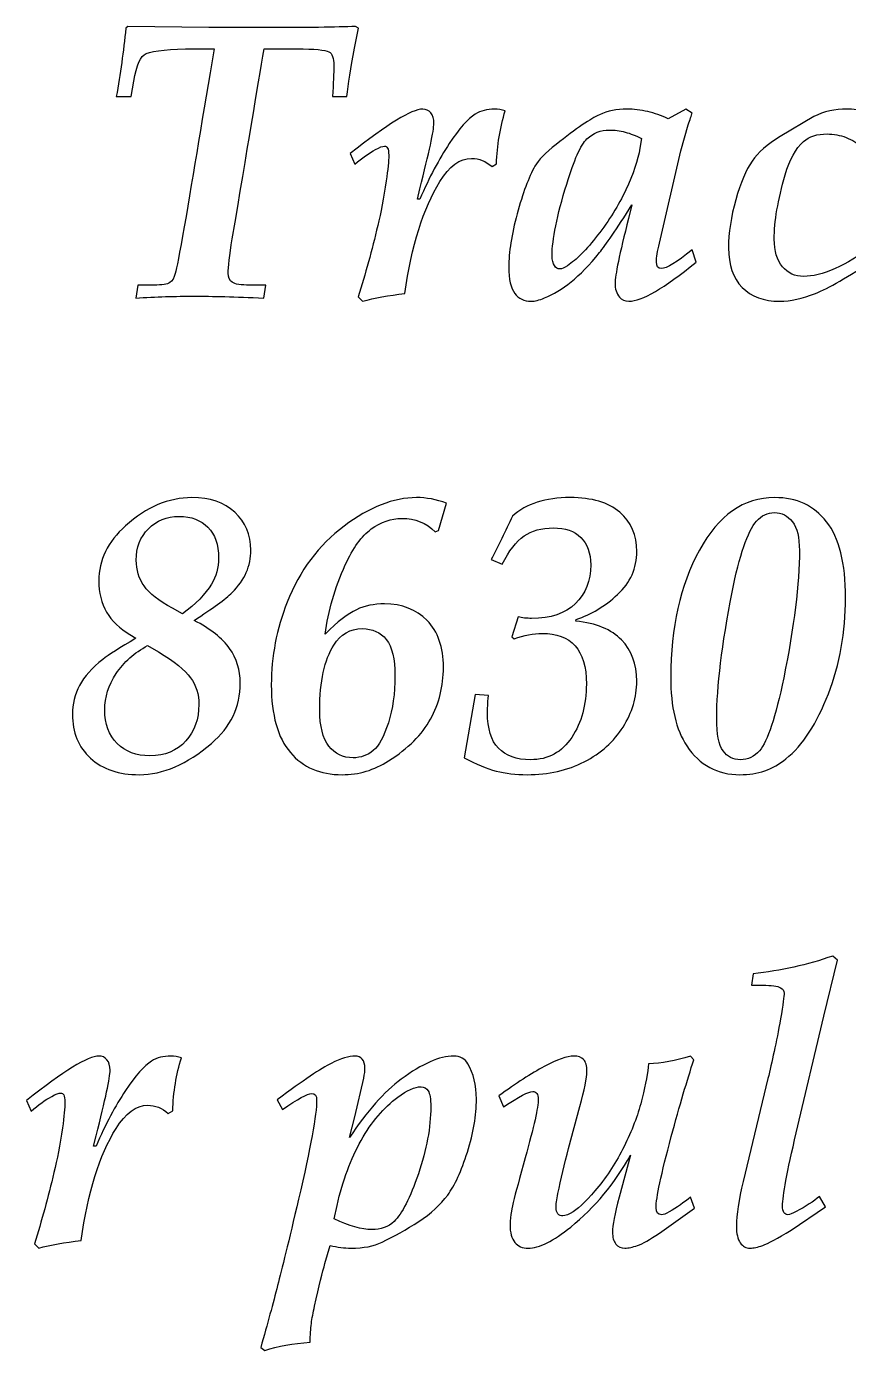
# Model space of a CAD drawing. Header units: millimetres. Extents: x 0 to 148, y -148 to 0.
# Drawn here: x 88.29 to 93.59, y -30.81 to -22.27 of the extents above; entities that cross this region are included whole.
import ezdxf

# ---------------------------------------------------------------- set-up
doc = ezdxf.new("R2010")
doc.units = ezdxf.units.MM
doc.linetypes.add('K5LT32768', pattern=[0])

msp = doc.modelspace()

# ---------------------------------------------------------------- linework, layer by layer
at = {"color": 250, "linetype": 'K5LT32768', "true_color": 0x333333}
for points, knots in [([(88.9907, -24.0193), (88.9907, -24.0193), (89.0047, -23.9355), (89.0047, -23.9355), (89.1076, -23.9355), (89.1076, -23.9355), (89.1613, -23.9355), (89.1956, -23.93), (89.2108, -23.9194), (89.2265, -23.9084), (89.2379, -23.8885), (89.2456, -23.8597), (89.2536, -23.8309), (89.2727, -23.7306), (89.3036, -23.5591), (89.3624, -23.209), (89.4263, -22.8263), (89.4953, -22.4115), (89.4953, -22.4115), (89.3687, -22.4115), (89.3687, -22.4115), (89.2112, -22.4115), (89.108, -22.4212), (89.058, -22.4411), (89.0216, -22.456), (88.9949, -22.5157), (88.9776, -22.6198), (88.9776, -22.6198), (88.9615, -22.7192), (88.9615, -22.7192), (88.865, -22.7192), (88.865, -22.7192), (88.8913, -22.5736), (88.912, -22.4263), (88.9268, -22.2781), (88.9268, -22.2781), (88.9403, -22.2667), (88.9403, -22.2667), (89.4627, -22.2743), (89.4627, -22.2743), (89.815, -22.2743), (89.815, -22.2743), (90.0901, -22.2743), (90.2878, -22.2718), (90.4076, -22.2667), (90.4076, -22.2667), (90.4262, -22.2781), (90.4262, -22.2781), (90.4013, -22.4077), (90.4013, -22.4077), (90.3771, -22.5351), (90.361, -22.6388), (90.3526, -22.7192), (90.3526, -22.7192), (90.2586, -22.7192), (90.2586, -22.7192), (90.2654, -22.6329), (90.2683, -22.566), (90.2683, -22.5182), (90.2683, -22.4712), (90.2578, -22.4416), (90.2357, -22.4297), (90.2137, -22.4174), (90.1447, -22.4115), (90.0283, -22.4115), (90.0283, -22.4115), (89.8179, -22.4115), (89.8179, -22.4115), (89.7777, -22.6515), (89.71, -23.06), (89.6134, -23.6362), (89.5952, -23.7463), (89.5864, -23.8204), (89.5864, -23.8585), (89.5864, -23.8859), (89.5952, -23.9054), (89.613, -23.9173), (89.6308, -23.9296), (89.6684, -23.9355), (89.7265, -23.9355), (89.7265, -23.9355), (89.8306, -23.9355), (89.8306, -23.9355), (89.8166, -24.0193), (89.8166, -24.0193), (89.6317, -24.0109), (89.4822, -24.0066), (89.3692, -24.0066), (89.246, -24.0066), (89.1199, -24.0109), (88.9907, -24.0193)], [0, 0, 0, 0, 0.030303, 0.030303, 0.060606, 0.060606, 0.060606, 0.090909, 0.090909, 0.090909, 0.121212, 0.121212, 0.121212, 0.151515, 0.151515, 0.151515, 0.181818, 0.181818, 0.181818, 0.212121, 0.212121, 0.212121, 0.242424, 0.242424, 0.242424, 0.272727, 0.272727, 0.272727, 0.30303, 0.30303, 0.333333, 0.333333, 0.333333, 0.363636, 0.363636, 0.363636, 0.393939, 0.393939, 0.424242, 0.424242, 0.454545, 0.454545, 0.454545, 0.484848, 0.484848, 0.484848, 0.515152, 0.515152, 0.545455, 0.545455, 0.545455, 0.575758, 0.575758, 0.575758, 0.606061, 0.606061, 0.606061, 0.636364, 0.636364, 0.636364, 0.666667, 0.666667, 0.666667, 0.69697, 0.69697, 0.69697, 0.727273, 0.727273, 0.727273, 0.757576, 0.757576, 0.757576, 0.787879, 0.787879, 0.787879, 0.818182, 0.818182, 0.818182, 0.848485, 0.848485, 0.848485, 0.878788, 0.878788, 0.909091, 0.909091, 0.909091, 0.939394, 0.939394, 0.939394, 1, 1, 1, 1]), ([(90.4533, -24.0396), (90.4533, -24.0396), (90.4258, -24.0113), (90.4258, -24.0113), (90.4715, -23.8635), (90.5134, -23.7107), (90.5515, -23.5515), (90.5714, -23.469), (90.5896, -23.3729), (90.6061, -23.2637), (90.6167, -23.19), (90.6222, -23.1346), (90.6222, -23.0973), (90.6222, -23.0749), (90.6197, -23.0596), (90.6146, -23.0512), (90.6095, -23.0431), (90.6032, -23.0389), (90.5947, -23.0389), (90.5824, -23.0389), (90.5633, -23.0461), (90.5375, -23.06), (90.4956, -23.0837), (90.4508, -23.1151), (90.4037, -23.1553), (90.4037, -23.1553), (90.3742, -23.0871), (90.3742, -23.0871), (90.6146, -22.8958), (90.7703, -22.8001), (90.8415, -22.8001), (90.8623, -22.8001), (90.8792, -22.8082), (90.8932, -22.8242), (90.9067, -22.8403), (90.9134, -22.8628), (90.9134, -22.892), (90.9134, -22.9373), (90.8834, -23.0782), (90.8228, -23.3149), (90.8228, -23.3149), (90.8068, -23.3809), (90.8068, -23.3809), (90.8228, -23.3809), (90.8228, -23.3809), (90.8842, -23.2395), (90.9473, -23.1202), (91.0125, -23.0228), (91.0773, -22.9254), (91.1336, -22.8623), (91.1806, -22.8323), (91.2153, -22.8107), (91.2568, -22.8001), (91.3051, -22.8001), (91.3279, -22.8001), (91.3508, -22.8039), (91.3732, -22.8111), (91.3402, -22.919), (91.3216, -23.0333), (91.3173, -23.1536), (91.3173, -23.1536), (91.2889, -23.1709), (91.2889, -23.1709), (91.2483, -23.1354), (91.2043, -23.1176), (91.1569, -23.1176), (91.0811, -23.1176), (91.0129, -23.1676), (90.9515, -23.2679), (90.8453, -23.4394), (90.7699, -23.6802), (90.7264, -23.9901), (90.6205, -24.0023), (90.5295, -24.0189), (90.4533, -24.0396)], [0, 0, 0, 0, 0.038462, 0.038462, 0.038462, 0.076923, 0.076923, 0.076923, 0.115385, 0.115385, 0.115385, 0.153846, 0.153846, 0.153846, 0.192308, 0.192308, 0.192308, 0.230769, 0.230769, 0.230769, 0.269231, 0.269231, 0.269231, 0.307692, 0.307692, 0.307692, 0.346154, 0.346154, 0.346154, 0.384615, 0.384615, 0.384615, 0.423077, 0.423077, 0.423077, 0.461538, 0.461538, 0.461538, 0.5, 0.5, 0.5, 0.538462, 0.538462, 0.576923, 0.576923, 0.576923, 0.615385, 0.615385, 0.615385, 0.653846, 0.653846, 0.653846, 0.692308, 0.692308, 0.692308, 0.730769, 0.730769, 0.730769, 0.769231, 0.769231, 0.769231, 0.807692, 0.807692, 0.807692, 0.846154, 0.846154, 0.846154, 0.884615, 0.884615, 0.884615, 0.923077, 0.923077, 0.923077, 1, 1, 1, 1]), ([(92.5784, -23.7077), (92.5784, -23.7077), (92.6047, -23.7881), (92.6047, -23.7881), (92.3985, -23.9558), (92.2541, -24.0396), (92.1712, -24.0396), (92.1437, -24.0396), (92.1238, -24.0307), (92.1103, -24.0138), (92.0912, -23.9897), (92.0819, -23.9596), (92.0819, -23.924), (92.0819, -23.8745), (92.1107, -23.7348), (92.1686, -23.5049), (92.1686, -23.5049), (92.1911, -23.4169), (92.1911, -23.4169), (92.0903, -23.5757), (92.0205, -23.6785), (91.9816, -23.7255), (91.9172, -23.8051), (91.8562, -23.8682), (91.7987, -23.9143), (91.7411, -23.9605), (91.684, -23.9952), (91.6272, -24.0185), (91.5934, -24.0324), (91.5641, -24.0396), (91.5404, -24.0396), (91.4956, -24.0396), (91.4604, -24.0227), (91.435, -23.9888), (91.4092, -23.9549), (91.3965, -23.8982), (91.3965, -23.8186), (91.3965, -23.7238), (91.4143, -23.6095), (91.4503, -23.4761), (91.4863, -23.3432), (91.5248, -23.2399), (91.565, -23.1676), (91.5866, -23.1295), (91.6319, -23.0829), (91.7013, -23.0283), (91.8334, -22.9241), (91.9265, -22.8602), (91.9807, -22.8361), (92.0349, -22.8119), (92.0937, -22.8001), (92.1572, -22.8001), (92.203, -22.8001), (92.2478, -22.8052), (92.2927, -22.8158), (92.3371, -22.8259), (92.3807, -22.8416), (92.4239, -22.8623), (92.4239, -22.8623), (92.5391, -22.8001), (92.5391, -22.8001), (92.5801, -22.8251), (92.5801, -22.8251), (92.5733, -22.8407), (92.5649, -22.8661), (92.5543, -22.9017), (92.5543, -22.9017), (92.5069, -23.0681), (92.5069, -23.0681), (92.3676, -23.665), (92.3676, -23.665), (92.3554, -23.717), (92.349, -23.7572), (92.349, -23.7852), (92.349, -23.8144), (92.3591, -23.8288), (92.3791, -23.8288), (92.4146, -23.8288), (92.4811, -23.7886), (92.5784, -23.7077)], [0, 0, 0, 0, 0.035714, 0.035714, 0.035714, 0.071429, 0.071429, 0.071429, 0.107143, 0.107143, 0.107143, 0.142857, 0.142857, 0.142857, 0.178571, 0.178571, 0.178571, 0.214286, 0.214286, 0.214286, 0.25, 0.25, 0.25, 0.285714, 0.285714, 0.285714, 0.321429, 0.321429, 0.321429, 0.357143, 0.357143, 0.357143, 0.392857, 0.392857, 0.392857, 0.428571, 0.428571, 0.428571, 0.464286, 0.464286, 0.464286, 0.5, 0.5, 0.5, 0.535714, 0.535714, 0.535714, 0.571429, 0.571429, 0.571429, 0.607143, 0.607143, 0.607143, 0.642857, 0.642857, 0.642857, 0.678571, 0.678571, 0.678571, 0.714286, 0.714286, 0.75, 0.75, 0.75, 0.785714, 0.785714, 0.785714, 0.821429, 0.821429, 0.857143, 0.857143, 0.857143, 0.892857, 0.892857, 0.892857, 0.928571, 0.928571, 0.928571, 1, 1, 1, 1]), ([(93.7231, -23.6899), (93.7231, -23.6899), (93.7515, -23.7704), (93.7515, -23.7704), (93.5843, -23.883), (93.4585, -23.9558), (93.3743, -23.9893), (93.2896, -24.0227), (93.2134, -24.0396), (93.1448, -24.0396), (93.0411, -24.0396), (92.9603, -24.0095), (92.9018, -23.9499), (92.843, -23.8898), (92.8138, -23.8051), (92.8138, -23.6959), (92.8138, -23.5976), (92.8295, -23.4935), (92.8604, -23.3843), (92.8913, -23.2755), (92.9264, -23.1925), (92.9653, -23.1362), (93.0047, -23.08), (93.0649, -23.027), (93.1465, -22.9775), (93.1465, -22.9775), (93.3641, -22.8471), (93.3641, -22.8471), (93.4293, -22.8158), (93.5009, -22.8001), (93.5783, -22.8001), (93.6169, -22.8001), (93.6587, -22.8052), (93.7036, -22.8158), (93.7485, -22.8259), (93.7967, -22.842), (93.8476, -22.8636), (93.8129, -22.9499), (93.7824, -23.0693), (93.7561, -23.2217), (93.7561, -23.2217), (93.6706, -23.2217), (93.6706, -23.2217), (93.6799, -23.1591), (93.6846, -23.1155), (93.6846, -23.0914), (93.6846, -23.0914), (93.682, -23.052), (93.682, -23.052), (93.6473, -23.0211), (93.6105, -22.9982), (93.5716, -22.983), (93.533, -22.9678), (93.492, -22.9601), (93.4492, -22.9601), (93.3857, -22.9601), (93.3353, -22.9762), (93.2981, -23.0084), (93.2468, -23.0537), (93.2071, -23.1252), (93.1791, -23.223), (93.1321, -23.3873), (93.1084, -23.5261), (93.1084, -23.6392), (93.1084, -23.7154), (93.1262, -23.7742), (93.1613, -23.8165), (93.1965, -23.8585), (93.2422, -23.8796), (93.2993, -23.8796), (93.3548, -23.8796), (93.4217, -23.8627), (93.5005, -23.8288), (93.5796, -23.7949), (93.6537, -23.7484), (93.7231, -23.6899)], [0, 0, 0, 0, 0.038462, 0.038462, 0.038462, 0.076923, 0.076923, 0.076923, 0.115385, 0.115385, 0.115385, 0.153846, 0.153846, 0.153846, 0.192308, 0.192308, 0.192308, 0.230769, 0.230769, 0.230769, 0.269231, 0.269231, 0.269231, 0.307692, 0.307692, 0.307692, 0.346154, 0.346154, 0.346154, 0.384615, 0.384615, 0.384615, 0.423077, 0.423077, 0.423077, 0.461538, 0.461538, 0.461538, 0.5, 0.5, 0.5, 0.538462, 0.538462, 0.538462, 0.576923, 0.576923, 0.576923, 0.615385, 0.615385, 0.615385, 0.653846, 0.653846, 0.653846, 0.692308, 0.692308, 0.692308, 0.730769, 0.730769, 0.730769, 0.769231, 0.769231, 0.769231, 0.807692, 0.807692, 0.807692, 0.846154, 0.846154, 0.846154, 0.884615, 0.884615, 0.884615, 0.923077, 0.923077, 0.923077, 1, 1, 1, 1]), ([(92.2533, -22.9894), (92.216, -22.9711), (92.1805, -22.9576), (92.1462, -22.9483), (92.1119, -22.9394), (92.0785, -22.9347), (92.0463, -22.9347), (91.9896, -22.9347), (91.9409, -22.9538), (91.9007, -22.9923), (91.8609, -23.0308), (91.8173, -23.1278), (91.7699, -23.2831), (91.7072, -23.4889), (91.6759, -23.6429), (91.6759, -23.7446), (91.6759, -23.7733), (91.681, -23.7953), (91.6907, -23.8097), (91.7009, -23.8241), (91.7123, -23.8313), (91.7254, -23.8313), (91.7377, -23.8313), (91.7546, -23.8241), (91.7762, -23.8102), (91.8317, -23.7729), (91.896, -23.7077), (91.9697, -23.6137), (92.0429, -23.5198), (92.1039, -23.4224), (92.1517, -23.3212), (92.1995, -23.2196), (92.23, -23.1299), (92.2423, -23.0512), (92.2423, -23.0512), (92.2533, -22.9894), (92.2533, -22.9894)], [0, 0, 0, 0, 0.076923, 0.076923, 0.076923, 0.153846, 0.153846, 0.153846, 0.230769, 0.230769, 0.230769, 0.307692, 0.307692, 0.307692, 0.384615, 0.384615, 0.384615, 0.461538, 0.461538, 0.461538, 0.538462, 0.538462, 0.538462, 0.615385, 0.615385, 0.615385, 0.692308, 0.692308, 0.692308, 0.769231, 0.769231, 0.769231, 0.846154, 0.846154, 0.846154, 1, 1, 1, 1]), ([(88.9921, -26.2143), (88.9921, -26.2143), (88.9535, -26.1906), (88.9535, -26.1906), (88.8193, -26.1123), (88.7524, -25.9967), (88.7524, -25.8443), (88.7524, -25.7105), (88.81, -25.592), (88.9252, -25.4887), (89.0606, -25.3672), (89.2033, -25.3063), (89.3531, -25.3063), (89.4683, -25.3063), (89.5601, -25.338), (89.6291, -25.4011), (89.6981, -25.4646), (89.7329, -25.5454), (89.7329, -25.6449), (89.7329, -25.6961), (89.7232, -25.7444), (89.7037, -25.7893), (89.6842, -25.8346), (89.6533, -25.8778), (89.6114, -25.9196), (89.569, -25.9616), (89.4878, -26.0213), (89.3667, -26.0987), (89.4734, -26.1542), (89.5496, -26.2147), (89.5957, -26.2799), (89.6414, -26.3451), (89.6643, -26.4196), (89.6643, -26.503), (89.6643, -26.6575), (89.6025, -26.7875), (89.4784, -26.8925), (89.3206, -27.0271), (89.1656, -27.0944), (89.0137, -27.0944), (88.8815, -27.0944), (88.7765, -27.0589), (88.6987, -26.9873), (88.6212, -26.9158), (88.5823, -26.8218), (88.5823, -26.7049), (88.5823, -26.638), (88.5975, -26.5762), (88.628, -26.5191), (88.6585, -26.4619), (88.7084, -26.4061), (88.7779, -26.3506), (88.8151, -26.321), (88.8862, -26.2753), (88.9921, -26.2143)], [0, 0, 0, 0, 0.052632, 0.052632, 0.052632, 0.105263, 0.105263, 0.105263, 0.157895, 0.157895, 0.157895, 0.210526, 0.210526, 0.210526, 0.263158, 0.263158, 0.263158, 0.315789, 0.315789, 0.315789, 0.368421, 0.368421, 0.368421, 0.421053, 0.421053, 0.421053, 0.473684, 0.473684, 0.473684, 0.526316, 0.526316, 0.526316, 0.578947, 0.578947, 0.578947, 0.631579, 0.631579, 0.631579, 0.684211, 0.684211, 0.684211, 0.736842, 0.736842, 0.736842, 0.789474, 0.789474, 0.789474, 0.842105, 0.842105, 0.842105, 0.894737, 0.894737, 0.894737, 1, 1, 1, 1]), ([(90.9432, -25.5196), (90.9432, -25.5196), (90.922, -25.5272), (90.922, -25.5272), (90.8645, -25.4696), (90.7929, -25.4409), (90.7078, -25.4409), (90.6376, -25.4409), (90.5715, -25.4638), (90.5097, -25.509), (90.4475, -25.5543), (90.3916, -25.6318), (90.3421, -25.7406), (90.2752, -25.8892), (90.232, -26.0382), (90.2121, -26.1868), (90.2926, -26.1072), (90.3594, -26.0551), (90.4136, -26.0297), (90.4678, -26.0047), (90.5284, -25.9921), (90.5952, -25.9921), (90.7078, -25.9921), (90.7993, -26.0276), (90.8695, -26.0992), (90.9398, -26.1707), (90.9749, -26.2714), (90.9749, -26.4014), (90.9749, -26.5238), (90.9475, -26.6347), (90.8924, -26.735), (90.8374, -26.8349), (90.7472, -26.9251), (90.6215, -27.0051), (90.5288, -27.0647), (90.4289, -27.0944), (90.3213, -27.0944), (90.1808, -27.0944), (90.0694, -27.0466), (89.9878, -26.9513), (89.906, -26.8556), (89.865, -26.71), (89.865, -26.514), (89.865, -26.3315), (89.8988, -26.1542), (89.9666, -25.9819), (90.0475, -25.777), (90.1702, -25.6132), (90.334, -25.4904), (90.4983, -25.3676), (90.6536, -25.3063), (90.8005, -25.3063), (90.8645, -25.3063), (90.9292, -25.3181), (90.9953, -25.3423), (90.9953, -25.3423), (90.9432, -25.5196), (90.9432, -25.5196)], [0, 0, 0, 0, 0.05, 0.05, 0.05, 0.1, 0.1, 0.1, 0.15, 0.15, 0.15, 0.2, 0.2, 0.2, 0.25, 0.25, 0.25, 0.3, 0.3, 0.3, 0.35, 0.35, 0.35, 0.4, 0.4, 0.4, 0.45, 0.45, 0.45, 0.5, 0.5, 0.5, 0.55, 0.55, 0.55, 0.6, 0.6, 0.6, 0.65, 0.65, 0.65, 0.7, 0.7, 0.7, 0.75, 0.75, 0.75, 0.8, 0.8, 0.8, 0.85, 0.85, 0.85, 0.9, 0.9, 0.9, 1, 1, 1, 1]), ([(91.1096, -26.9864), (91.1096, -26.9864), (91.1807, -26.5762), (91.1807, -26.5762), (91.265, -26.5838), (91.265, -26.5838), (91.2607, -26.6351), (91.259, -26.6715), (91.259, -26.6931), (91.259, -26.7976), (91.2827, -26.8747), (91.3301, -26.9238), (91.378, -26.9733), (91.4466, -26.9979), (91.5363, -26.9979), (91.6506, -26.9979), (91.7395, -26.9496), (91.8026, -26.8535), (91.8656, -26.7574), (91.897, -26.6427), (91.897, -26.5094), (91.897, -26.3976), (91.8724, -26.315), (91.8238, -26.2621), (91.7747, -26.2092), (91.7044, -26.1826), (91.6121, -26.1826), (91.5558, -26.1826), (91.4953, -26.1944), (91.4305, -26.2185), (91.4305, -26.2185), (91.417, -26.205), (91.417, -26.205), (91.4567, -26.0763), (91.4567, -26.0763), (91.4838, -26.0827), (91.513, -26.086), (91.5435, -26.086), (91.6663, -26.086), (91.7603, -26.0543), (91.8263, -25.9904), (91.8919, -25.9268), (91.9249, -25.8439), (91.9249, -25.741), (91.9249, -25.6644), (91.9037, -25.6051), (91.8614, -25.5637), (91.8191, -25.5226), (91.7599, -25.5019), (91.6837, -25.5019), (91.6083, -25.5019), (91.5452, -25.5192), (91.4948, -25.5539), (91.444, -25.5886), (91.3975, -25.6496), (91.3543, -25.7363), (91.3543, -25.7363), (91.2823, -25.7067), (91.2823, -25.7067), (91.3293, -25.6174), (91.3754, -25.5234), (91.4203, -25.4252), (91.4648, -25.3854), (91.5181, -25.3558), (91.5803, -25.3359), (91.6421, -25.316), (91.7132, -25.3063), (91.7924, -25.3063), (91.9325, -25.3063), (92.0388, -25.338), (92.1121, -25.4011), (92.1853, -25.4642), (92.2221, -25.5484), (92.2221, -25.6534), (92.2221, -25.7622), (92.1811, -25.8549), (92.0985, -25.9315), (92.0164, -26.0081), (91.9271, -26.0615), (91.8314, -26.092), (91.8314, -26.092), (91.8289, -26.1029), (91.8289, -26.1029), (91.9601, -26.1173), (92.0587, -26.1576), (92.1239, -26.2249), (92.1895, -26.2918), (92.2221, -26.3803), (92.2221, -26.4903), (92.2221, -26.5945), (92.1925, -26.6931), (92.1337, -26.7866), (92.0744, -26.8802), (91.991, -26.9547), (91.8835, -27.0106), (91.7759, -27.0665), (91.6532, -27.0944), (91.5151, -27.0944), (91.4415, -27.0944), (91.375, -27.0863), (91.3149, -27.0707), (91.2548, -27.055), (91.1866, -27.0271), (91.1096, -26.9864)], [0, 0, 0, 0, 0.027778, 0.027778, 0.055556, 0.055556, 0.055556, 0.083333, 0.083333, 0.083333, 0.111111, 0.111111, 0.111111, 0.138889, 0.138889, 0.138889, 0.166667, 0.166667, 0.166667, 0.194444, 0.194444, 0.194444, 0.222222, 0.222222, 0.222222, 0.25, 0.25, 0.25, 0.277778, 0.277778, 0.277778, 0.305556, 0.305556, 0.333333, 0.333333, 0.333333, 0.361111, 0.361111, 0.361111, 0.388889, 0.388889, 0.388889, 0.416667, 0.416667, 0.416667, 0.444444, 0.444444, 0.444444, 0.472222, 0.472222, 0.472222, 0.5, 0.5, 0.5, 0.527778, 0.527778, 0.527778, 0.555556, 0.555556, 0.555556, 0.583333, 0.583333, 0.583333, 0.611111, 0.611111, 0.611111, 0.638889, 0.638889, 0.638889, 0.666667, 0.666667, 0.666667, 0.694444, 0.694444, 0.694444, 0.722222, 0.722222, 0.722222, 0.75, 0.75, 0.75, 0.777778, 0.777778, 0.777778, 0.805556, 0.805556, 0.805556, 0.833333, 0.833333, 0.833333, 0.861111, 0.861111, 0.861111, 0.888889, 0.888889, 0.888889, 0.916667, 0.916667, 0.916667, 0.944444, 0.944444, 0.944444, 1, 1, 1, 1]), ([(92.4406, -26.4645), (92.4406, -26.1461), (92.5024, -25.8735), (92.6256, -25.6466), (92.7488, -25.4197), (92.9109, -25.3063), (93.112, -25.3063), (93.2534, -25.3063), (93.3647, -25.3583), (93.446, -25.4624), (93.5277, -25.5666), (93.5683, -25.73), (93.5683, -25.9523), (93.5683, -26.1745), (93.5315, -26.3815), (93.4579, -26.5724), (93.3842, -26.7634), (93.2927, -26.9035), (93.1835, -26.9928), (93.101, -27.0605), (93.0023, -27.0944), (92.8872, -27.0944), (92.7416, -27.0944), (92.6277, -27.0326), (92.5447, -26.9086), (92.4753, -26.8048), (92.4406, -26.6571), (92.4406, -26.4645)], [0, 0, 0, 0, 0.1, 0.1, 0.1, 0.2, 0.2, 0.2, 0.3, 0.3, 0.3, 0.4, 0.4, 0.4, 0.5, 0.5, 0.5, 0.6, 0.6, 0.6, 0.7, 0.7, 0.7, 0.8, 0.8, 0.8, 1, 1, 1, 1]), ([(89.2913, -26.0555), (89.3773, -25.9929), (89.4403, -25.929), (89.4797, -25.8646), (89.5098, -25.8168), (89.5246, -25.76), (89.5246, -25.6949), (89.5246, -25.6098), (89.5018, -25.5442), (89.4565, -25.4976), (89.4107, -25.4515), (89.3489, -25.4282), (89.2702, -25.4282), (89.1902, -25.4282), (89.1241, -25.4548), (89.02, -25.5607), (88.9937, -25.628), (88.9937, -25.7097), (88.9937, -25.7723), (89.0107, -25.8282), (89.0446, -25.8765), (89.0784, -25.9247), (89.1398, -25.973), (89.2279, -26.0209), (89.2279, -26.0209), (89.2913, -26.0555), (89.2913, -26.0555)], [0, 0, 0, 0, 0.1, 0.1, 0.1, 0.2, 0.2, 0.2, 0.3, 0.3, 0.3, 0.4, 0.4, 0.4, 0.5, 0.5, 0.6, 0.6, 0.6, 0.7, 0.7, 0.7, 0.8, 0.8, 0.8, 1, 1, 1, 1]), ([(92.7377, -26.7325), (92.7377, -26.8324), (92.7513, -26.9018), (92.7788, -26.9403), (92.8059, -26.9788), (92.8436, -26.9979), (92.8914, -26.9979), (92.9397, -26.9979), (92.9803, -26.9784), (93.0142, -26.9395), (93.0658, -26.8802), (93.1175, -26.7232), (93.1696, -26.4695), (93.2373, -26.1364), (93.2711, -25.8621), (93.2711, -25.6471), (93.2711, -25.5637), (93.2559, -25.5019), (93.2258, -25.4624), (93.1958, -25.4227), (93.1568, -25.4028), (93.1099, -25.4028), (93.0654, -25.4028), (93.0269, -25.4214), (92.9947, -25.4587), (92.9367, -25.5247), (92.8842, -25.6775), (92.8368, -25.9175), (92.7708, -26.2558), (92.7377, -26.5276), (92.7377, -26.7325)], [0, 0, 0, 0, 0.090909, 0.090909, 0.090909, 0.181818, 0.181818, 0.181818, 0.272727, 0.272727, 0.272727, 0.363636, 0.363636, 0.363636, 0.454545, 0.454545, 0.454545, 0.545455, 0.545455, 0.545455, 0.636364, 0.636364, 0.636364, 0.727273, 0.727273, 0.727273, 0.818182, 0.818182, 0.818182, 1, 1, 1, 1]), ([(90.1774, -26.6766), (90.1774, -26.7824), (90.1969, -26.8603), (90.2358, -26.9102), (90.2747, -26.9602), (90.3268, -26.9852), (90.392, -26.9852), (90.4424, -26.9852), (90.486, -26.9695), (90.5588, -26.9077), (90.591, -26.848), (90.6198, -26.7599), (90.6481, -26.6719), (90.6625, -26.5708), (90.6625, -26.4556), (90.6625, -26.3468), (90.6439, -26.2689), (90.6067, -26.2219), (90.5694, -26.1754), (90.5177, -26.1521), (90.4517, -26.1521), (90.373, -26.1521), (90.312, -26.1872), (90.268, -26.2575), (90.2075, -26.3531), (90.1774, -26.4928), (90.1774, -26.6766)], [0, 0, 0, 0, 0.1, 0.1, 0.1, 0.2, 0.2, 0.2, 0.3, 0.3, 0.4, 0.4, 0.4, 0.5, 0.5, 0.5, 0.6, 0.6, 0.6, 0.7, 0.7, 0.7, 0.8, 0.8, 0.8, 1, 1, 1, 1]), ([(89.0674, -26.2613), (88.981, -26.3078), (88.9133, -26.368), (88.8151, -26.5162), (88.7905, -26.594), (88.7905, -26.6761), (88.7905, -26.7676), (88.8172, -26.84), (88.9239, -26.9458), (88.9942, -26.9725), (89.0818, -26.9725), (89.18, -26.9725), (89.257, -26.9403), (89.3134, -26.8764), (89.3696, -26.8124), (89.3976, -26.7337), (89.3976, -26.6414), (89.3976, -26.575), (89.3798, -26.5174), (89.3443, -26.4683), (89.3087, -26.4188), (89.2397, -26.3638), (89.1373, -26.3023), (89.1373, -26.3023), (89.0674, -26.2613), (89.0674, -26.2613)], [0, 0, 0, 0, 0.1, 0.1, 0.2, 0.2, 0.2, 0.3, 0.3, 0.4, 0.4, 0.4, 0.5, 0.5, 0.5, 0.6, 0.6, 0.6, 0.7, 0.7, 0.7, 0.8, 0.8, 0.8, 1, 1, 1, 1]), ([(93.4014, -29.8156), (93.4014, -29.8156), (93.4387, -29.8825), (93.4387, -29.8825), (93.2168, -30.0332), (93.2168, -30.0332), (93.1283, -30.0865), (93.0678, -30.1195), (93.0344, -30.1314), (93.0014, -30.1433), (92.9743, -30.1492), (92.9527, -30.1492), (92.9273, -30.1492), (92.9061, -30.1378), (92.8731, -30.0912), (92.8646, -30.0552), (92.8646, -30.0065), (92.8646, -29.9337), (92.879, -29.8381), (92.9082, -29.7187), (92.9082, -29.7187), (93.0682, -29.054), (93.0682, -29.054), (93.0937, -28.9507), (93.1211, -28.8224), (93.1499, -28.6696), (93.1648, -28.5761), (93.1724, -28.5211), (93.1724, -28.4881), (93.1648, -28.4762), (93.1499, -28.4686), (93.1292, -28.458), (93.0902, -28.4525), (93.0335, -28.4525), (93.0335, -28.4525), (92.9615, -28.4525), (92.9615, -28.4525), (92.9726, -28.3788), (92.9726, -28.3788), (93.1512, -28.3589), (93.3223, -28.3208), (93.4861, -28.2645), (93.4861, -28.2645), (93.5157, -28.2916), (93.5157, -28.2916), (93.4276, -28.6514), (93.4276, -28.6514), (93.2503, -29.405), (93.2503, -29.405), (93.1914, -29.6573), (93.1622, -29.8139), (93.1622, -29.8748), (93.1622, -29.8956), (93.1652, -29.9104), (93.1715, -29.9197), (93.1779, -29.9286), (93.1859, -29.9333), (93.1957, -29.9333), (93.208, -29.9333), (93.2261, -29.9265), (93.2503, -29.9125), (93.3121, -29.8795), (93.3629, -29.8474), (93.4014, -29.8156)], [0, 0, 0, 0, 0.041667, 0.041667, 0.083333, 0.083333, 0.083333, 0.125, 0.125, 0.125, 0.166667, 0.166667, 0.166667, 0.208333, 0.208333, 0.25, 0.25, 0.25, 0.291667, 0.291667, 0.291667, 0.333333, 0.333333, 0.333333, 0.375, 0.375, 0.375, 0.416667, 0.416667, 0.458333, 0.458333, 0.458333, 0.5, 0.5, 0.5, 0.541667, 0.541667, 0.583333, 0.583333, 0.583333, 0.625, 0.625, 0.625, 0.666667, 0.666667, 0.708333, 0.708333, 0.75, 0.75, 0.75, 0.791667, 0.791667, 0.791667, 0.833333, 0.833333, 0.833333, 0.875, 0.875, 0.875, 0.916667, 0.916667, 0.916667, 1, 1, 1, 1]), ([(88.3651, -30.1492), (88.3651, -30.1492), (88.3375, -30.1208), (88.3375, -30.1208), (88.3832, -29.9731), (88.4252, -29.8202), (88.4633, -29.6611), (88.4831, -29.5786), (88.5014, -29.4824), (88.5179, -29.3732), (88.5284, -29.2996), (88.534, -29.2441), (88.534, -29.2069), (88.534, -29.1844), (88.5314, -29.1692), (88.5263, -29.1607), (88.5212, -29.1527), (88.5149, -29.1484), (88.5064, -29.1484), (88.4942, -29.1484), (88.4751, -29.1556), (88.4493, -29.1696), (88.4074, -29.1933), (88.3625, -29.2246), (88.3155, -29.2648), (88.3155, -29.2648), (88.2859, -29.1967), (88.2859, -29.1967), (88.5263, -29.0053), (88.6821, -28.9097), (88.7533, -28.9097), (88.774, -28.9097), (88.7909, -28.9177), (88.8049, -28.9338), (88.8184, -28.9499), (88.8252, -28.9723), (88.8252, -29.0015), (88.8252, -29.0468), (88.7951, -29.1878), (88.7346, -29.4244), (88.7346, -29.4244), (88.7185, -29.4905), (88.7185, -29.4905), (88.7346, -29.4905), (88.7346, -29.4905), (88.796, -29.3491), (88.8591, -29.2297), (88.9243, -29.1323), (88.9891, -29.035), (89.0453, -28.9719), (89.0923, -28.9418), (89.1271, -28.9202), (89.1685, -28.9097), (89.2168, -28.9097), (89.2397, -28.9097), (89.2625, -28.9135), (89.285, -28.9207), (89.2519, -29.0286), (89.2333, -29.1429), (89.2291, -29.2631), (89.2291, -29.2631), (89.2007, -29.2805), (89.2007, -29.2805), (89.1601, -29.245), (89.116, -29.2271), (89.0686, -29.2271), (88.9928, -29.2271), (88.9247, -29.2771), (88.8633, -29.3774), (88.757, -29.5489), (88.6817, -29.7898), (88.6381, -30.0997), (88.5323, -30.1119), (88.4413, -30.1285), (88.3651, -30.1492)], [0, 0, 0, 0, 0.038462, 0.038462, 0.038462, 0.076923, 0.076923, 0.076923, 0.115385, 0.115385, 0.115385, 0.153846, 0.153846, 0.153846, 0.192308, 0.192308, 0.192308, 0.230769, 0.230769, 0.230769, 0.269231, 0.269231, 0.269231, 0.307692, 0.307692, 0.307692, 0.346154, 0.346154, 0.346154, 0.384615, 0.384615, 0.384615, 0.423077, 0.423077, 0.423077, 0.461538, 0.461538, 0.461538, 0.5, 0.5, 0.5, 0.538462, 0.538462, 0.576923, 0.576923, 0.576923, 0.615385, 0.615385, 0.615385, 0.653846, 0.653846, 0.653846, 0.692308, 0.692308, 0.692308, 0.730769, 0.730769, 0.730769, 0.769231, 0.769231, 0.769231, 0.807692, 0.807692, 0.807692, 0.846154, 0.846154, 0.846154, 0.884615, 0.884615, 0.884615, 0.923077, 0.923077, 0.923077, 1, 1, 1, 1]), ([(89.8222, -30.8096), (89.8222, -30.8096), (89.7964, -30.7897), (89.7964, -30.7897), (89.8399, -30.6377), (89.8763, -30.5039), (89.9056, -30.3892), (89.9318, -30.2897), (89.9771, -30.1048), (90.0406, -29.8334), (90.1185, -29.5006), (90.1574, -29.2868), (90.1574, -29.192), (90.1574, -29.1645), (90.1469, -29.1509), (90.1253, -29.1509), (90.0986, -29.1509), (90.0359, -29.1857), (89.9365, -29.2547), (89.9365, -29.2547), (89.903, -29.1916), (89.903, -29.1916), (90.0711, -29.0667), (90.1871, -28.9884), (90.251, -28.9567), (90.3154, -28.9253), (90.3665, -28.9097), (90.4046, -28.9097), (90.4241, -28.9097), (90.4402, -28.9165), (90.4517, -28.93), (90.4631, -28.9439), (90.469, -28.9626), (90.469, -28.9867), (90.469, -29.0041), (90.4665, -29.0261), (90.4614, -29.0524), (90.4614, -29.0524), (90.4034, -29.3017), (90.4034, -29.3017), (90.3683, -29.4359), (90.3683, -29.4359), (90.4826, -29.2652), (90.5939, -29.1395), (90.7031, -29.0587), (90.8377, -28.9592), (90.9508, -28.9097), (91.0414, -28.9097), (91.0828, -28.9097), (91.1133, -28.9266), (91.1332, -28.9604), (91.1696, -29.021), (91.1878, -29.0968), (91.1878, -29.1878), (91.1878, -29.2919), (91.1684, -29.4054), (91.1294, -29.529), (91.0909, -29.6522), (91.0481, -29.7449), (91.0024, -29.8067), (90.9567, -29.869), (90.8941, -29.9257), (90.8153, -29.9773), (90.7361, -30.029), (90.6574, -30.0734), (90.5791, -30.1106), (90.527, -30.1365), (90.4601, -30.1492), (90.3793, -30.1492), (90.3361, -30.1492), (90.2912, -30.1433), (90.2442, -30.1318), (90.2442, -30.1318), (90.2108, -30.2486), (90.2108, -30.2486), (90.1955, -30.2999), (90.1735, -30.3913), (90.1435, -30.523), (90.1346, -30.5641), (90.1278, -30.6017), (90.1232, -30.6356), (90.1185, -30.6699), (90.116, -30.7097), (90.1151, -30.7562), (90.005, -30.7639), (89.9072, -30.7816), (89.8222, -30.8096)], [0, 0, 0, 0, 0.033333, 0.033333, 0.033333, 0.066667, 0.066667, 0.066667, 0.1, 0.1, 0.1, 0.133333, 0.133333, 0.133333, 0.166667, 0.166667, 0.166667, 0.2, 0.2, 0.2, 0.233333, 0.233333, 0.233333, 0.266667, 0.266667, 0.266667, 0.3, 0.3, 0.3, 0.333333, 0.333333, 0.333333, 0.366667, 0.366667, 0.366667, 0.4, 0.4, 0.4, 0.433333, 0.433333, 0.466667, 0.466667, 0.466667, 0.5, 0.5, 0.5, 0.533333, 0.533333, 0.533333, 0.566667, 0.566667, 0.566667, 0.6, 0.6, 0.6, 0.633333, 0.633333, 0.633333, 0.666667, 0.666667, 0.666667, 0.7, 0.7, 0.7, 0.733333, 0.733333, 0.733333, 0.766667, 0.766667, 0.766667, 0.8, 0.8, 0.8, 0.833333, 0.833333, 0.833333, 0.866667, 0.866667, 0.866667, 0.9, 0.9, 0.9, 0.933333, 0.933333, 0.933333, 1, 1, 1, 1]), ([(91.3622, -29.2369), (91.3622, -29.2369), (91.3326, -29.1662), (91.3326, -29.1662), (91.444, -29.0854), (91.5417, -29.0223), (91.6251, -28.9774), (91.7085, -28.9321), (91.772, -28.9097), (91.816, -28.9097), (91.844, -28.9097), (91.8652, -28.9173), (91.8791, -28.9321), (91.8931, -28.9469), (91.9003, -28.9723), (91.9003, -29.0079), (91.9003, -29.0506), (91.8854, -29.1264), (91.8554, -29.2348), (91.8554, -29.2348), (91.7822, -29.5053), (91.7822, -29.5053), (91.7546, -29.6069), (91.7318, -29.7043), (91.7136, -29.797), (91.7056, -29.8376), (91.7013, -29.8672), (91.7013, -29.8863), (91.7013, -29.9045), (91.7051, -29.918), (91.7132, -29.9273), (91.7212, -29.9362), (91.7318, -29.9409), (91.7449, -29.9409), (91.7623, -29.9409), (91.7847, -29.932), (91.8122, -29.9147), (91.8554, -29.8867), (91.9105, -29.8317), (91.9769, -29.7496), (92.0434, -29.667), (92.101, -29.5756), (92.1496, -29.4744), (92.1979, -29.3732), (92.2339, -29.2754), (92.2571, -29.1819), (92.2804, -29.0879), (92.294, -29.0143), (92.2982, -28.9604), (92.3821, -28.9571), (92.4722, -28.9402), (92.5687, -28.9097), (92.5687, -28.9097), (92.5899, -28.9346), (92.5899, -28.9346), (92.5475, -29.0629), (92.4993, -29.2276), (92.4443, -29.4291), (92.3791, -29.6725), (92.3465, -29.8262), (92.3465, -29.8897), (92.3465, -29.9189), (92.3587, -29.9333), (92.3837, -29.9333), (92.3935, -29.9333), (92.4091, -29.9273), (92.4307, -29.9155), (92.4811, -29.8863), (92.5273, -29.8546), (92.5683, -29.8194), (92.5683, -29.8194), (92.5933, -29.8901), (92.5933, -29.8901), (92.3677, -30.0531), (92.3677, -30.0531), (92.3054, -30.0941), (92.2588, -30.1199), (92.2271, -30.1318), (92.1949, -30.1433), (92.1682, -30.1492), (92.1458, -30.1492), (92.1208, -30.1492), (92.1014, -30.1403), (92.0726, -30.1048), (92.0654, -30.0789), (92.0654, -30.0451), (92.0654, -30.0035), (92.0798, -29.929), (92.1086, -29.8207), (92.1086, -29.8207), (92.1818, -29.5493), (92.1818, -29.5493), (92.0806, -29.7309), (91.9519, -29.8855), (91.7962, -30.0128), (91.6844, -30.1039), (91.5925, -30.1492), (91.521, -30.1492), (91.4846, -30.1492), (91.4562, -30.1369), (91.4354, -30.1128), (91.4147, -30.0882), (91.4045, -30.0493), (91.4045, -29.9955), (91.4045, -29.9667), (91.4075, -29.9384), (91.413, -29.91), (91.4198, -29.8727), (91.4376, -29.8029), (91.4663, -29.6996), (91.4663, -29.6996), (91.5023, -29.5671), (91.5023, -29.5671), (91.5587, -29.3647), (91.5866, -29.2386), (91.5866, -29.189), (91.5866, -29.1725), (91.5832, -29.1599), (91.5769, -29.1514), (91.5701, -29.1425), (91.5616, -29.1383), (91.5506, -29.1383), (91.526, -29.1383), (91.463, -29.1713), (91.3622, -29.2369)], [0, 0, 0, 0, 0.023256, 0.023256, 0.023256, 0.046512, 0.046512, 0.046512, 0.069767, 0.069767, 0.069767, 0.093023, 0.093023, 0.093023, 0.116279, 0.116279, 0.116279, 0.139535, 0.139535, 0.139535, 0.162791, 0.162791, 0.162791, 0.186047, 0.186047, 0.186047, 0.209302, 0.209302, 0.209302, 0.232558, 0.232558, 0.232558, 0.255814, 0.255814, 0.255814, 0.27907, 0.27907, 0.27907, 0.302326, 0.302326, 0.302326, 0.325581, 0.325581, 0.325581, 0.348837, 0.348837, 0.348837, 0.372093, 0.372093, 0.372093, 0.395349, 0.395349, 0.395349, 0.418605, 0.418605, 0.418605, 0.44186, 0.44186, 0.44186, 0.465116, 0.465116, 0.465116, 0.488372, 0.488372, 0.488372, 0.511628, 0.511628, 0.511628, 0.534884, 0.534884, 0.534884, 0.55814, 0.55814, 0.581395, 0.581395, 0.581395, 0.604651, 0.604651, 0.604651, 0.627907, 0.627907, 0.627907, 0.651163, 0.651163, 0.674419, 0.674419, 0.674419, 0.697674, 0.697674, 0.697674, 0.72093, 0.72093, 0.72093, 0.744186, 0.744186, 0.744186, 0.767442, 0.767442, 0.767442, 0.790698, 0.790698, 0.790698, 0.813953, 0.813953, 0.813953, 0.837209, 0.837209, 0.837209, 0.860465, 0.860465, 0.860465, 0.883721, 0.883721, 0.883721, 0.906977, 0.906977, 0.906977, 0.930233, 0.930233, 0.930233, 0.953488, 0.953488, 0.953488, 1, 1, 1, 1]), ([(90.2701, -29.96), (90.3674, -30.0065), (90.4483, -30.0298), (90.5131, -30.0298), (90.5706, -30.0298), (90.6185, -30.012), (90.6566, -29.9765), (90.7078, -29.9273), (90.7603, -29.8249), (90.8136, -29.6691), (90.8665, -29.5129), (90.8932, -29.369), (90.8932, -29.2373), (90.8932, -29.1857), (90.8877, -29.1514), (90.8771, -29.134), (90.8661, -29.1167), (90.8509, -29.1078), (90.8309, -29.1078), (90.7903, -29.1078), (90.7399, -29.1302), (90.6803, -29.1751), (90.5905, -29.242), (90.5118, -29.3351), (90.4445, -29.4536), (90.3776, -29.5722), (90.3255, -29.7119), (90.2891, -29.8732), (90.2891, -29.8732), (90.2701, -29.96), (90.2701, -29.96)], [0, 0, 0, 0, 0.090909, 0.090909, 0.090909, 0.181818, 0.181818, 0.181818, 0.272727, 0.272727, 0.272727, 0.363636, 0.363636, 0.363636, 0.454545, 0.454545, 0.454545, 0.545455, 0.545455, 0.545455, 0.636364, 0.636364, 0.636364, 0.727273, 0.727273, 0.727273, 0.818182, 0.818182, 0.818182, 1, 1, 1, 1])]:
    msp.add_open_spline(points, degree=3, knots=knots, dxfattribs=at)

doc.saveas('drawing.dxf')
